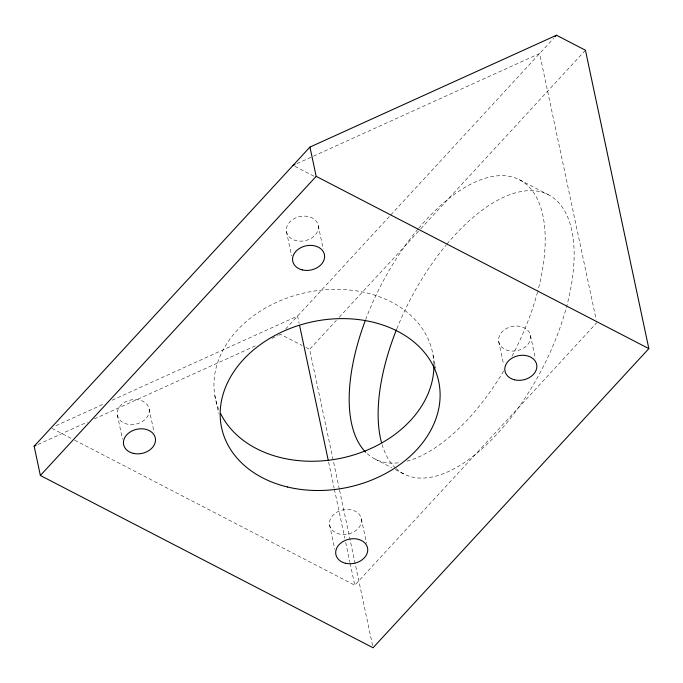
<?xml version="1.0" encoding="UTF-8"?>
<svg xmlns="http://www.w3.org/2000/svg" width="683" height="683" viewBox="0 0 683 683"><rect width="100%" height="100%" fill="white"/><g stroke="black" fill="none" stroke-linecap="round" stroke-linejoin="round"><path stroke-width="0.51" stroke-dasharray="3.42 2.56" d="M285.622 329.044L390.061 215.76M390.778 214.974L553.682 38.282M339.34 489.173L309.621 349.363L336.335 320.387M339.229 317.254L420.088 229.548M420.813 228.762L585.425 50.218M74.695 440.168L354.793 585.211L596.814 322.7M296.943 163.638L312.473 156.595M313.446 156.151L539.604 53.547L596.148 319.567M55.886 425.722L103.449 404.14M112.183 400.178L297.583 316.067L299.137 323.366M38.035 444.471L87.535 422.017M94.331 418.935L257.397 344.949M271.962 338.35L277.785 335.703M278.758 335.259L280.696 334.38L302.159 345.496M519.49 179.766L548.423 194.749M294.954 166.379L313.881 176.18M305.89 347.434L309.621 349.363M374.907 459.002L391.701 467.693M395.431 469.631L403.832 473.976M51.985 428.412L73.747 439.681M530.52 335.626A16.187 12.345 -12 0 1 508.365 350.567A16.187 12.345 -12 0 1 504.933 329.454A16.187 12.345 -12 0 1 530.52 335.626L535.455 358.831M498.692 341.466L503.627 364.671M433.056 355.28L435.199 365.371M435.413 366.378L435.839 368.402M318.278 225.714A16.187 12.345 -12 0 1 296.123 240.655A16.187 12.345 -12 0 1 292.683 219.542A16.187 12.345 -12 0 1 318.278 225.714L323.204 248.919M361.409 519.054A16.187 12.345 -12 0 1 339.255 533.995A16.187 12.345 -12 0 1 335.814 512.882A16.187 12.345 -12 0 1 361.409 519.054L366.549 543.267M286.442 231.563L291.59 255.766M339.562 490.215L373.055 647.766M328.625 462.118L334.166 488.2M334.388 489.241L344.813 538.272M345.7 542.447L349.909 562.263M350.131 563.304L354.793 585.211M329.582 524.903L334.721 549.106M214.795 395.337L218.662 413.488M149.159 409.151A16.187 12.345 -12 0 1 127.012 424.083A16.187 12.345 -12 0 1 123.572 402.979A16.187 12.345 -12 0 1 149.159 409.151L154.093 432.356M117.331 414.991L122.479 439.203M218.825 409.561A110.979 84.641 -12 0 1 306.223 292.537A110.979 84.641 -12 0 1 433.867 363.689M446.972 244.027A157.227 74.49 -62.6 0 1 566.113 213.685A157.227 74.49 -62.6 0 1 524.143 399.401A157.227 74.49 -62.6 0 1 396.208 468.675M395.431 467.949A157.227 74.49 -62.6 0 1 382.104 444.667M396.832 328.771A157.227 74.49 -62.6 0 1 446.306 244.83M418.705 228.259A157.227 74.49 -62.6 0 1 519.729 179.885A157.227 74.49 -62.6 0 1 537.803 291.052M537.538 292.051A157.227 74.49 -62.6 0 1 511.891 356.406M503.619 371.108A157.227 74.49 -62.6 0 1 406.231 461.349M398.283 462.818A157.227 74.49 -62.6 0 1 366.498 452.966M365.661 319.567A157.227 74.49 -62.6 0 1 418.039 229.053"/><path stroke-width="1.02" d="M34.15 446.238L309.945 147.084L556.491 35.234L585.425 50.218L648.85 348.62L373.055 647.766L40.365 475.488L34.15 446.238L36.088 445.359M40.365 475.488L316.169 176.342L309.945 147.084M555.083 36.762L556.491 35.234M293.058 165.406L295.005 164.518M316.169 176.342L648.85 348.62M299.581 325.458L328.181 460.026M433.893 364.756A110.979 84.641 -12 0 1 343.651 457.636A110.979 84.641 -12 0 1 220.575 413.454M381.498 442.541A157.227 74.49 -62.6 0 1 396.447 329.735M365.738 452.223A157.227 74.49 -62.6 0 1 365.294 320.523M302.338 269.913A16.187 12.345 -12 0 0 324.493 254.972A16.187 12.345 -12 0 0 298.906 248.8A16.187 12.345 -12 0 0 302.338 269.913M287.364 486.962A110.979 84.641 -12 0 0 439.271 384.538A110.979 84.641 -12 0 0 263.792 342.192A110.979 84.641 -12 0 0 287.364 486.962M133.228 453.341A16.187 12.345 -12 0 0 155.382 438.409A16.187 12.345 -12 0 0 129.787 432.228A16.187 12.345 -12 0 0 133.228 453.341M514.589 379.816A16.187 12.345 -12 0 0 536.736 364.884A16.187 12.345 -12 0 0 511.149 358.703A16.187 12.345 -12 0 0 514.589 379.816M345.47 563.253A16.187 12.345 -12 0 0 367.625 548.312A16.187 12.345 -12 0 0 342.038 542.14A16.187 12.345 -12 0 0 345.47 563.253"/></g></svg>
